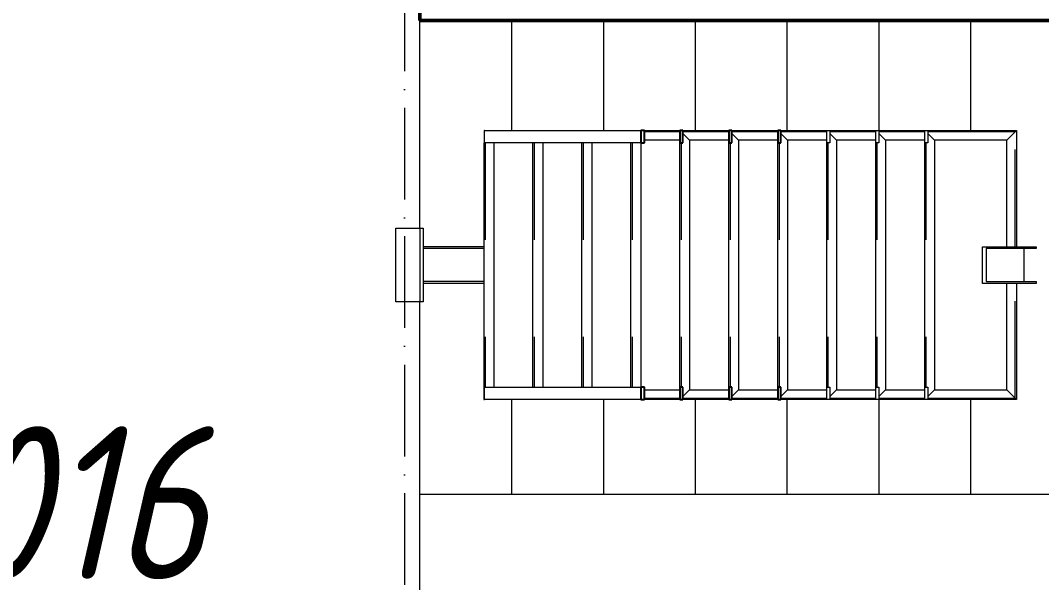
# Model space of a CAD drawing. Header units: millimetres. Extents: x -213536 to 1564669, y -45299 to 942238.
# Drawn here: x 617417 to 620754, y 343273 to 345112 of the extents above; entities that cross this region are included whole.
import ezdxf

# ---------------------------------------------------------------- set-up
doc = ezdxf.new("R2010")
doc.units = ezdxf.units.MM
doc.linetypes.add('50_200_ШТРИХ_1Т_ш5_п1_п1_', pattern=[700, 500, -100, 0, -100])
doc.linetypes.add('Штрих', pattern=[635, 317.5, -317.5])
for name, color, linetype, lineweight in [('A-FLOR-____-OTLN', 7, 'Continuous', 9), ('A-GENM-____-HDLN', 7, 'Штрих', 9), ('A-GENM-____-MCUT', 7, 'Continuous', 25), ('A-GENM-____-OTLN', 7, 'Continuous', 9), ('A-WALL-____-MCUT-2', 7, 'Continuous', 50), ('S-GRID-____-OTLN-1', 7, '50_200_ШТРИХ_1Т_ш5_п1_п1_', 9), ('S-STRS-____-OTLN-1', 7, 'Continuous', 9), ('Марки помещений', 7, 'Continuous', 9)]:
    doc.layers.add(name, color=color, linetype=linetype, lineweight=lineweight)
doc.styles.add('ISOCPEUR_I_2', font='isocpeui.ttf', dxfattribs={"width": 0.85, "height": 2.3})

# ---------------------------------------------------------------- blocks, each defined once
blk = doc.blocks.new('ОМ_Труба_ГОСТ 8639-82 - ОМ_Труба_ГОСТ 8639-82-26350154-АР1_План отверстий 3 этажа в осях 1-64_Ю-ЯЯ')
at = {"layer": 'A-GENM-____-OTLN'}
for p, q in [((9439.1, 57971), (9439.1, 58091)), ((9439.1, 58091), (9614.1, 58091)), ((9614.1, 58085), (9451.2, 58085)), ((9451.2, 58085), (9451.2, 57977)), ((9574, 58085), (9574, 57977)), ((9614.1, 58091), (9614.1, 58085)), ((9614.1, 57971), (9439.1, 57971)), ((9451.2, 57977), (9614.1, 57977)), ((9614.1, 57977), (9614.1, 57971))]:
    blk.add_line(p, q, dxfattribs=at)
blk = doc.blocks.new('ОМ_Уголок_ГОСТ 8509-93 - ОМ_Уголок_ГОСТ 8509-93-26349651-АР1_План отверстий 3 этажа в осях 1-64_Ю-ЯЯ')
at = {"layer": 'A-GENM-____-HDLN'}
for p, q in [((4, -4), (380, -4)), ((500, -4), (876, -4))]:
    blk.add_line(p, q, dxfattribs=at)
at = {"layer": 'A-GENM-____-OTLN'}
for p, q in [((380, 0), (0, 0)), ((32, -32), (0, 0)), ((32, -32), (380, -32)), ((880, 0), (500, 0)), ((500, -32), (848, -32)), ((880, 0), (848, -32))]:
    blk.add_line(p, q, dxfattribs=at)
blk = doc.blocks.new('ОМ_Уголок_ГОСТ 8509-93 - ОМ_Уголок_ГОСТ 8509-93-V149-АР1_План отверстий 3 этажа в осях 1-64_Ю-ЯЯ')
at = {"layer": 'A-GENM-____-HDLN'}
blk.add_line((40, -4), (840, -4), dxfattribs=at)
at = {"layer": 'A-GENM-____-OTLN'}
for p, q in [((32, -32), (10, -10)), ((32, -32), (848, -32)), ((840, 0), (40, 0)), ((870, -10), (848, -32))]:
    blk.add_line(p, q, dxfattribs=at)
blk = doc.blocks.new('ОМ_Уголок_ГОСТ 8509-93 - ОМ_Уголок_ГОСТ 8509-93-19082047-АР1_План отверстий 3 этажа в осях 1-64_Ю-ЯЯ')
at = {"layer": 'A-GENM-____-HDLN'}
blk.add_line((10, -4), (296, -4), dxfattribs=at)
at = {"layer": 'A-GENM-____-OTLN'}
for p, q in [((300, 0), (10, 0)), ((32, -32), (10, -10)), ((32, -32), (268, -32)), ((300, 0), (268, -32))]:
    blk.add_line(p, q, dxfattribs=at)
blk = doc.blocks.new('ОМ_Уголок_ГОСТ 8509-93 - ОМ_Уголок_ГОСТ 8509-93-V150-АР1_План отверстий 3 этажа в осях 1-64_Ю-ЯЯ')
at = {"layer": 'A-GENM-____-HDLN'}
blk.add_line((4, -4), (290, -4), dxfattribs=at)
at = {"layer": 'A-GENM-____-OTLN'}
for p, q in [((290, 0), (0, 0)), ((32, -32), (0, 0)), ((32, -32), (268, -32)), ((290, -10), (268, -32))]:
    blk.add_line(p, q, dxfattribs=at)
blk = doc.blocks.new('ОМ_Уголок_ГОСТ 8509-93 - ОМ_Уголок_ГОСТ 8509-93-V151-АР1_План отверстий 3 этажа в осях 1-64_Ю-ЯЯ')
at = {"layer": 'A-GENM-____-HDLN'}
blk.add_line((10, -4), (160, -4), dxfattribs=at)
at = {"layer": 'A-GENM-____-OTLN'}
for p, q in [((160, 0), (10, 0)), ((32, -32), (10, -10)), ((32, -32), (160, -32))]:
    blk.add_line(p, q, dxfattribs=at)
blk = doc.blocks.new('ОМ_Уголок_ГОСТ 8509-93 - ОМ_Уголок_ГОСТ 8509-93-V152-АР1_План отверстий 3 этажа в осях 1-64_Ю-ЯЯ')
at = {"layer": 'A-GENM-____-HDLN'}
blk.add_line((140, -4), (290, -4), dxfattribs=at)
at = {"layer": 'A-GENM-____-OTLN'}
for p, q in [((290, 0), (140, 0)), ((140, -32), (268, -32)), ((290, -10), (268, -32))]:
    blk.add_line(p, q, dxfattribs=at)
blk = doc.blocks.new('ОМ_Уголок_ГОСТ 8509-93 - ОМ_Уголок_ГОСТ 8509-93-V153-АР1_План отверстий 3 этажа в осях 1-64_Ю-ЯЯ')
at = {"layer": 'A-GENM-____-HDLN'}
blk.add_line((40, -4), (840, -4), dxfattribs=at)
at = {"layer": 'A-GENM-____-OTLN'}
for p, q in [((840, 0), (40, 0)), ((40, -32), (840, -32))]:
    blk.add_line(p, q, dxfattribs=at)
blk = doc.blocks.new('ОМ_Уголок_ГОСТ 8509-93 - ОМ_Уголок_ГОСТ 8509-93-V154-АР1_План отверстий 3 этажа в осях 1-64_Ю-ЯЯ')
at = {"layer": 'A-GENM-____-HDLN'}
blk.add_line((44.3, -4), (160, -4), dxfattribs=at)
at = {"layer": 'A-GENM-____-OTLN'}
for p, q in [((160, 0), (44.3, 0)), ((44.3, -32), (160, -32))]:
    blk.add_line(p, q, dxfattribs=at)
blk = doc.blocks.new('ОМ_Уголок_ГОСТ 8509-93 - ОМ_Уголок_ГОСТ 8509-93-V155-АР1_План отверстий 3 этажа в осях 1-64_Ю-ЯЯ')
at = {"layer": 'A-GENM-____-HDLN'}
blk.add_line((140, -4), (255.7, -4), dxfattribs=at)
at = {"layer": 'A-GENM-____-OTLN'}
for p, q in [((255.7, 0), (140, 0)), ((140, -32), (255.7, -32))]:
    blk.add_line(p, q, dxfattribs=at)
blk = doc.blocks.new('ОМ_Труба_ГОСТ 8639-82 - ОМ_Труба_ГОСТ 8639-82-26527904-АР1_План отверстий 3 этажа в осях 1-64_Ю-ЯЯ')
at = {"layer": 'A-GENM-____-HDLN'}
for p, q in [((7810, 58085), (7611.5, 58085)), ((7810, 57977), (7611.5, 57977))]:
    blk.add_line(p, q, dxfattribs=at)
at = {"layer": 'A-GENM-____-OTLN'}
for p, q in [((7810, 58091), (7611.5, 58091)), ((7810, 57971), (7611.5, 57971))]:
    blk.add_line(p, q, dxfattribs=at)
blk = doc.blocks.new('ОМ_Уголок_ГОСТ 8510-86 - ОМ_Уголок_ГОСТ 8510-86-19082066-АР1_План отверстий 3 этажа в осях 1-64_Ю-ЯЯ')
at = {"layer": 'A-GENM-____-OTLN'}
for p, q in [((0, 0), (0, -90)), ((240, 0), (0, 0)), ((0, -10), (240, -10)), ((240, -90), (240, 0)), ((0, -90), (240, -90))]:
    blk.add_line(p, q, dxfattribs=at)
blk = doc.blocks.new('ОМ_Полоса_Трапеция прямоугольная_Прокат_ГОСТ 103-2006 - ОМ_Полоса_Трапеция прямоугольная_Прокат_ГОСТ 103-2006-19082130-АР1_План отверстий 3 этажа в осях 1-64_Ю-ЯЯ')
at = {"layer": 'A-GENM-____-OTLN'}
for p, q in [((9250, 58471), (9260, 58471)), ((9250, 58431), (9250, 58471)), ((9260, 58471), (9260, 58431)), ((9260, 58431), (9250, 58431))]:
    blk.add_line(p, q, dxfattribs=at)
blk = doc.blocks.new('ОМ_Полоса_Трапеция прямоугольная_Прокат_ГОСТ 103-2006 - ОМ_Полоса_Трапеция прямоугольная_Прокат_ГОСТ 103-2006-V157-АР1_План отверстий 3 этажа в осях 1-64_Ю-ЯЯ')
at = {"layer": 'A-GENM-____-MCUT'}
for p, q in [((8780, 58471), (8770, 58471)), ((8770, 58471), (8770, 58431)), ((8780, 58431), (8780, 58471)), ((8770, 58431), (8780, 58431))]:
    blk.add_line(p, q, dxfattribs=at)
blk = doc.blocks.new('ОМ_Полоса_Трапеция прямоугольная_Прокат_ГОСТ 103-2006 - ОМ_Полоса_Трапеция прямоугольная_Прокат_ГОСТ 103-2006-V158-АР1_План отверстий 3 этажа в осях 1-64_Ю-ЯЯ')
at = {"layer": 'A-GENM-____-MCUT'}
for p, q in [((8620, 58471), (8610, 58471)), ((8610, 58471), (8610, 58431)), ((8620, 58431), (8620, 58471)), ((8610, 58431), (8620, 58431))]:
    blk.add_line(p, q, dxfattribs=at)
blk = doc.blocks.new('ОМ_Полоса_Трапеция прямоугольная_Прокат_ГОСТ 103-2006 - ОМ_Полоса_Трапеция прямоугольная_Прокат_ГОСТ 103-2006-V159-АР1_План отверстий 3 этажа в осях 1-64_Ю-ЯЯ')
at = {"layer": 'A-GENM-____-MCUT'}
for p, q in [((8460, 58471), (8450, 58471)), ((8450, 58471), (8450, 58431)), ((8460, 58431), (8460, 58471)), ((8450, 58431), (8460, 58431))]:
    blk.add_line(p, q, dxfattribs=at)
blk = doc.blocks.new('ОМ_Полоса_Прокат_ГОСТ 103-2006 - ОМ_Полоса_Прокат_ГОСТ 103-2006-19082131-АР1_План отверстий 3 этажа в осях 1-64_Ю-ЯЯ')
at = {"layer": 'A-GENM-____-OTLN'}
for p, q in [((69211.3, 58471), (69210, 58471)), ((69210, 58471), (69210, 58431)), ((69210, 58431), (69211.3, 58431))]:
    blk.add_line(p, q, dxfattribs=at)
blk = doc.blocks.new('ОМ_Полоса_Прокат_ГОСТ 103-2006 - ОМ_Полоса_Прокат_ГОСТ 103-2006-20723456-АР1_План отверстий 3 этажа в осях 1-64_Ю-ЯЯ')
at = {"layer": 'A-GENM-____-MCUT'}
for p, q in [((8334.3, 58471), (8322.8, 58471)), ((8322.8, 58471), (8322.8, 58431)), ((8334.3, 58431), (8334.3, 58471)), ((8322.8, 58431), (8334.3, 58431))]:
    blk.add_line(p, q, dxfattribs=at)
at = {"layer": 'A-GENM-____-OTLN'}
for p, q in [((7811.3, 58431), (7811.3, 58471)), ((7811.3, 58471), (8322.8, 58471)), ((8322.8, 58431), (7811.3, 58431))]:
    blk.add_line(p, q, dxfattribs=at)
blk = doc.blocks.new('ОМ_Полоса_Трапеция прямоугольная_Прокат_ГОСТ 103-2006 - ОМ_Полоса_Трапеция прямоугольная_Прокат_ГОСТ 103-2006-19082170-АР1_План отверстий 3 этажа в осях 1-64_Ю-ЯЯ')
at = {"layer": 'A-GENM-____-OTLN'}
for p, q in [((9250, 57631), (9260, 57631)), ((9250, 57591), (9250, 57631)), ((9260, 57631), (9260, 57591)), ((9260, 57591), (9250, 57591))]:
    blk.add_line(p, q, dxfattribs=at)
blk = doc.blocks.new('ОМ_Полоса_Трапеция прямоугольная_Прокат_ГОСТ 103-2006 - ОМ_Полоса_Трапеция прямоугольная_Прокат_ГОСТ 103-2006-V160-АР1_План отверстий 3 этажа в осях 1-64_Ю-ЯЯ')
at = {"layer": 'A-GENM-____-MCUT'}
for p, q in [((8780, 57631), (8770, 57631)), ((8770, 57631), (8770, 57591)), ((8780, 57591), (8780, 57631)), ((8770, 57591), (8780, 57591))]:
    blk.add_line(p, q, dxfattribs=at)
blk = doc.blocks.new('ОМ_Полоса_Трапеция прямоугольная_Прокат_ГОСТ 103-2006 - ОМ_Полоса_Трапеция прямоугольная_Прокат_ГОСТ 103-2006-V161-АР1_План отверстий 3 этажа в осях 1-64_Ю-ЯЯ')
at = {"layer": 'A-GENM-____-MCUT'}
for p, q in [((8620, 57631), (8610, 57631)), ((8610, 57631), (8610, 57591)), ((8620, 57591), (8620, 57631)), ((8610, 57591), (8620, 57591))]:
    blk.add_line(p, q, dxfattribs=at)
blk = doc.blocks.new('ОМ_Полоса_Трапеция прямоугольная_Прокат_ГОСТ 103-2006 - ОМ_Полоса_Трапеция прямоугольная_Прокат_ГОСТ 103-2006-V162-АР1_План отверстий 3 этажа в осях 1-64_Ю-ЯЯ')
at = {"layer": 'A-GENM-____-MCUT'}
for p, q in [((8460, 57631), (8450, 57631)), ((8450, 57631), (8450, 57591)), ((8460, 57591), (8460, 57631)), ((8450, 57591), (8460, 57591))]:
    blk.add_line(p, q, dxfattribs=at)
blk = doc.blocks.new('ОМ_Полоса_Прокат_ГОСТ 103-2006 - ОМ_Полоса_Прокат_ГОСТ 103-2006-19082171-АР1_План отверстий 3 этажа в осях 1-64_Ю-ЯЯ')
at = {"layer": 'A-GENM-____-OTLN'}
for p, q in [((98800, 49942.4), (98800, 49941)), ((98800, 49941), (98840, 49941)), ((98840, 49941), (98840, 49942.4))]:
    blk.add_line(p, q, dxfattribs=at)
blk = doc.blocks.new('ОМ_Полоса_Прокат_ГОСТ 103-2006 - ОМ_Полоса_Прокат_ГОСТ 103-2006-20723498-АР1_План отверстий 3 этажа в осях 1-64_Ю-ЯЯ')
at = {"layer": 'A-GENM-____-MCUT'}
for p, q in [((8334.3, 57631), (8322.8, 57631)), ((8322.8, 57631), (8322.8, 57591)), ((8334.3, 57591), (8334.3, 57631)), ((8322.8, 57591), (8334.3, 57591))]:
    blk.add_line(p, q, dxfattribs=at)
at = {"layer": 'A-GENM-____-OTLN'}
for p, q in [((7811.3, 57591), (7811.3, 57631)), ((7811.3, 57631), (8322.8, 57631)), ((8322.8, 57591), (7811.3, 57591))]:
    blk.add_line(p, q, dxfattribs=at)

msp = doc.modelspace()

# ---------------------------------------------------------------- linework, layer by layer
at = {"layer": 'A-FLOR-____-OTLN'}
for p, q in [((618721.5, 344432.2), (618721.5, 345112.2)), ((618721.5, 341712.2), (618721.5, 344192.2))]:
    msp.add_line(p, q, dxfattribs=at)
at = {"layer": 'A-WALL-____-MCUT-2'}
for p, q in [((618721.5, 345362.2), (618721.5, 345112.2)), ((618721.5, 345112.2), (624171.5, 345112.2))]:
    msp.add_line(p, q, dxfattribs=at)
at = {"layer": 'S-GRID-____-OTLN-1', "color": 251, "ltscale": 0.6, "true_color": 0x636466}
msp.add_line((618671.5, 377174), (618671.5, 339172.7), dxfattribs=at)
at = {"layer": 'S-STRS-____-OTLN-1'}
for p, q in [((619021.5, 345112.2), (619021.5, 344752.2)), ((619021.5, 345112.2), (619021.5, 344752.2)), ((619321.5, 345112.2), (619321.5, 344752.2)), ((619321.5, 345112.2), (619321.5, 344752.2)), ((619621.5, 345112.2), (619621.5, 344752.2)), ((619621.5, 345112.2), (619621.5, 344752.2)), ((619921.5, 345112.2), (619921.5, 344752.2)), ((619921.5, 345112.2), (619921.5, 344752.2)), ((620221.5, 345112.2), (620221.5, 344752.2)), ((620221.5, 345112.2), (620221.5, 344752.2)), ((620521.5, 345112.2), (620521.5, 344752.2)), ((620521.5, 345112.2), (620521.5, 344752.2)), ((619021.5, 343872.2), (619021.5, 343562.2)), ((619021.5, 343872.2), (619021.5, 343562.2)), ((619321.5, 343872.2), (619321.5, 343562.2)), ((619321.5, 343872.2), (619321.5, 343562.2)), ((619621.5, 343872.2), (619621.5, 343562.2)), ((619621.5, 343872.2), (619621.5, 343562.2)), ((619921.5, 343872.2), (619921.5, 343562.2)), ((619921.5, 343872.2), (619921.5, 343562.2)), ((620221.5, 343872.2), (620221.5, 343562.2)), ((620221.5, 343872.2), (620221.5, 343562.2)), ((620521.5, 343872.2), (620521.5, 343562.2)), ((620521.5, 343872.2), (620521.5, 343562.2)), ((618721.5, 343562.2), (619021.5, 343562.2)), ((619021.5, 343562.2), (619321.5, 343562.2)), ((619321.5, 343562.2), (619621.5, 343562.2)), ((619621.5, 343562.2), (619921.5, 343562.2)), ((619921.5, 343562.2), (620221.5, 343562.2)), ((620221.5, 343562.2), (620521.5, 343562.2)), ((620521.5, 343562.2), (620821.5, 343562.2))]:
    msp.add_line(p, q, dxfattribs=at)

# ---------------------------------------------------------------- block references
at = {"layer": 'A-GENM-____-OTLN'}
for name, p in [('ОМ_Полоса_Прокат_ГОСТ 103-2006 - ОМ_Полоса_Прокат_ГОСТ 103-2006-19082131-АР1_План отверстий 3 этажа в осях 1-64_Ю-ЯЯ', (549721.5, 286281.1)), ('ОМ_Полоса_Прокат_ГОСТ 103-2006 - ОМ_Полоса_Прокат_ГОСТ 103-2006-20723456-АР1_План отверстий 3 этажа в осях 1-64_Ю-ЯЯ', (611121.5, 286281.1)), ('ОМ_Полоса_Трапеция прямоугольная_Прокат_ГОСТ 103-2006 - ОМ_Полоса_Трапеция прямоугольная_Прокат_ГОСТ 103-2006-V159-АР1_План отверстий 3 этажа в осях 1-64_Ю-ЯЯ', (611121.5, 286281.1)), ('ОМ_Полоса_Трапеция прямоугольная_Прокат_ГОСТ 103-2006 - ОМ_Полоса_Трапеция прямоугольная_Прокат_ГОСТ 103-2006-V158-АР1_План отверстий 3 этажа в осях 1-64_Ю-ЯЯ', (611121.5, 286281.1)), ('ОМ_Полоса_Трапеция прямоугольная_Прокат_ГОСТ 103-2006 - ОМ_Полоса_Трапеция прямоугольная_Прокат_ГОСТ 103-2006-V157-АР1_План отверстий 3 этажа в осях 1-64_Ю-ЯЯ', (611121.5, 286281.1)), ('ОМ_Полоса_Трапеция прямоугольная_Прокат_ГОСТ 103-2006 - ОМ_Полоса_Трапеция прямоугольная_Прокат_ГОСТ 103-2006-19082130-АР1_План отверстий 3 этажа в осях 1-64_Ю-ЯЯ', (610801.5, 286281.1)), ('ОМ_Полоса_Трапеция прямоугольная_Прокат_ГОСТ 103-2006 - ОМ_Полоса_Трапеция прямоугольная_Прокат_ГОСТ 103-2006-19082130-АР1_План отверстий 3 этажа в осях 1-64_Ю-ЯЯ', (610961.5, 286281.1)), ('ОМ_Полоса_Трапеция прямоугольная_Прокат_ГОСТ 103-2006 - ОМ_Полоса_Трапеция прямоугольная_Прокат_ГОСТ 103-2006-19082130-АР1_План отверстий 3 этажа в осях 1-64_Ю-ЯЯ', (611121.5, 286281.1)), ('ОМ_Труба_ГОСТ 8639-82 - ОМ_Труба_ГОСТ 8639-82-26527904-АР1_План отверстий 3 этажа в осях 1-64_Ю-ЯЯ', (611121.5, 286281.1)), ('ОМ_Труба_ГОСТ 8639-82 - ОМ_Труба_ГОСТ 8639-82-26350154-АР1_План отверстий 3 этажа в осях 1-64_Ю-ЯЯ', (611121.5, 286281.1)), ('ОМ_Полоса_Прокат_ГОСТ 103-2006 - ОМ_Полоса_Прокат_ГОСТ 103-2006-20723498-АР1_План отверстий 3 этажа в осях 1-64_Ю-ЯЯ', (611121.5, 286281.1)), ('ОМ_Полоса_Трапеция прямоугольная_Прокат_ГОСТ 103-2006 - ОМ_Полоса_Трапеция прямоугольная_Прокат_ГОСТ 103-2006-V162-АР1_План отверстий 3 этажа в осях 1-64_Ю-ЯЯ', (611121.5, 286281.1)), ('ОМ_Полоса_Трапеция прямоугольная_Прокат_ГОСТ 103-2006 - ОМ_Полоса_Трапеция прямоугольная_Прокат_ГОСТ 103-2006-V161-АР1_План отверстий 3 этажа в осях 1-64_Ю-ЯЯ', (611121.5, 286281.1)), ('ОМ_Полоса_Трапеция прямоугольная_Прокат_ГОСТ 103-2006 - ОМ_Полоса_Трапеция прямоугольная_Прокат_ГОСТ 103-2006-V160-АР1_План отверстий 3 этажа в осях 1-64_Ю-ЯЯ', (611121.5, 286281.1)), ('ОМ_Полоса_Трапеция прямоугольная_Прокат_ГОСТ 103-2006 - ОМ_Полоса_Трапеция прямоугольная_Прокат_ГОСТ 103-2006-19082170-АР1_План отверстий 3 этажа в осях 1-64_Ю-ЯЯ', (610801.5, 286281.1)), ('ОМ_Полоса_Трапеция прямоугольная_Прокат_ГОСТ 103-2006 - ОМ_Полоса_Трапеция прямоугольная_Прокат_ГОСТ 103-2006-19082170-АР1_План отверстий 3 этажа в осях 1-64_Ю-ЯЯ', (610961.5, 286281.1)), ('ОМ_Полоса_Трапеция прямоугольная_Прокат_ГОСТ 103-2006 - ОМ_Полоса_Трапеция прямоугольная_Прокат_ГОСТ 103-2006-19082170-АР1_План отверстий 3 этажа в осях 1-64_Ю-ЯЯ', (611121.5, 286281.1))]:
    msp.add_blockref(name, p, dxfattribs=at)
at = {"layer": 'A-GENM-____-OTLN', "extrusion": (0, 0, -1)}
for name, p in [('ОМ_Уголок_ГОСТ 8509-93 - ОМ_Уголок_ГОСТ 8509-93-V155-АР1_План отверстий 3 этажа в осях 1-64_Ю-ЯЯ', (-619711.5, 344752.2)), ('ОМ_Уголок_ГОСТ 8509-93 - ОМ_Уголок_ГОСТ 8509-93-V152-АР1_План отверстий 3 этажа в осях 1-64_Ю-ЯЯ', (-619871.5, 344752.2)), ('ОМ_Уголок_ГОСТ 8509-93 - ОМ_Уголок_ГОСТ 8509-93-V152-АР1_План отверстий 3 этажа в осях 1-64_Ю-ЯЯ', (-620031.5, 344752.2)), ('ОМ_Уголок_ГОСТ 8509-93 - ОМ_Уголок_ГОСТ 8509-93-V152-АР1_План отверстий 3 этажа в осях 1-64_Ю-ЯЯ', (-620191.5, 344752.2)), ('ОМ_Уголок_ГОСТ 8509-93 - ОМ_Уголок_ГОСТ 8509-93-V152-АР1_План отверстий 3 этажа в осях 1-64_Ю-ЯЯ', (-620351.5, 344752.2)), ('ОМ_Уголок_ГОСТ 8509-93 - ОМ_Уголок_ГОСТ 8509-93-V152-АР1_План отверстий 3 этажа в осях 1-64_Ю-ЯЯ', (-620511.5, 344752.2)), ('ОМ_Уголок_ГОСТ 8509-93 - ОМ_Уголок_ГОСТ 8509-93-V150-АР1_План отверстий 3 этажа в осях 1-64_Ю-ЯЯ', (-620671.5, 344752.2))]:
    msp.add_blockref(name, p, dxfattribs=at)
for name, p, rotation in [('ОМ_Уголок_ГОСТ 8509-93 - ОМ_Уголок_ГОСТ 8509-93-26349651-АР1_План отверстий 3 этажа в осях 1-64_Ю-ЯЯ', (-620671.5, 343872.2), 89.99999999999908), ('ОМ_Уголок_ГОСТ 8509-93 - ОМ_Уголок_ГОСТ 8509-93-V153-АР1_План отверстий 3 этажа в осях 1-64_Ю-ЯЯ', (-618931.5, 344752.2), 269.9999999999989), ('ОМ_Уголок_ГОСТ 8509-93 - ОМ_Уголок_ГОСТ 8509-93-V153-АР1_План отверстий 3 этажа в осях 1-64_Ю-ЯЯ', (-619091.5, 344752.2), 269.9999999999989), ('ОМ_Уголок_ГОСТ 8509-93 - ОМ_Уголок_ГОСТ 8509-93-V153-АР1_План отверстий 3 этажа в осях 1-64_Ю-ЯЯ', (-619251.5, 344752.2), 269.9999999999989), ('ОМ_Уголок_ГОСТ 8509-93 - ОМ_Уголок_ГОСТ 8509-93-V153-АР1_План отверстий 3 этажа в осях 1-64_Ю-ЯЯ', (-619411.5, 344752.2), 269.9999999999989), ('ОМ_Уголок_ГОСТ 8509-93 - ОМ_Уголок_ГОСТ 8509-93-V149-АР1_План отверстий 3 этажа в осях 1-64_Ю-ЯЯ', (-619571.5, 344752.2), 269.9999999999989), ('ОМ_Уголок_ГОСТ 8509-93 - ОМ_Уголок_ГОСТ 8509-93-V149-АР1_План отверстий 3 этажа в осях 1-64_Ю-ЯЯ', (-619731.5, 344752.2), 269.9999999999989), ('ОМ_Уголок_ГОСТ 8509-93 - ОМ_Уголок_ГОСТ 8509-93-V149-АР1_План отверстий 3 этажа в осях 1-64_Ю-ЯЯ', (-619891.5, 344752.2), 269.9999999999989), ('ОМ_Уголок_ГОСТ 8509-93 - ОМ_Уголок_ГОСТ 8509-93-V149-АР1_План отверстий 3 этажа в осях 1-64_Ю-ЯЯ', (-620051.5, 344752.2), 269.9999999999989), ('ОМ_Уголок_ГОСТ 8509-93 - ОМ_Уголок_ГОСТ 8509-93-V149-АР1_План отверстий 3 этажа в осях 1-64_Ю-ЯЯ', (-620211.5, 344752.2), 269.9999999999989), ('ОМ_Уголок_ГОСТ 8509-93 - ОМ_Уголок_ГОСТ 8509-93-V149-АР1_План отверстий 3 этажа в осях 1-64_Ю-ЯЯ', (-620371.5, 344752.2), 269.9999999999989), ('ОМ_Уголок_ГОСТ 8510-86 - ОМ_Уголок_ГОСТ 8510-86-19082066-АР1_План отверстий 3 этажа в осях 1-64_Ю-ЯЯ', (-618733, 344192.2), 89.99999999999918), ('ОМ_Уголок_ГОСТ 8509-93 - ОМ_Уголок_ГОСТ 8509-93-V154-АР1_План отверстий 3 этажа в осях 1-64_Ю-ЯЯ', (-619411.5, 343872.2), 180), ('ОМ_Уголок_ГОСТ 8509-93 - ОМ_Уголок_ГОСТ 8509-93-V151-АР1_План отверстий 3 этажа в осях 1-64_Ю-ЯЯ', (-619571.5, 343872.2), 180), ('ОМ_Уголок_ГОСТ 8509-93 - ОМ_Уголок_ГОСТ 8509-93-V151-АР1_План отверстий 3 этажа в осях 1-64_Ю-ЯЯ', (-619731.5, 343872.2), 180), ('ОМ_Уголок_ГОСТ 8509-93 - ОМ_Уголок_ГОСТ 8509-93-V151-АР1_План отверстий 3 этажа в осях 1-64_Ю-ЯЯ', (-619891.5, 343872.2), 180), ('ОМ_Уголок_ГОСТ 8509-93 - ОМ_Уголок_ГОСТ 8509-93-V151-АР1_План отверстий 3 этажа в осях 1-64_Ю-ЯЯ', (-620051.5, 343872.2), 180), ('ОМ_Уголок_ГОСТ 8509-93 - ОМ_Уголок_ГОСТ 8509-93-V151-АР1_План отверстий 3 этажа в осях 1-64_Ю-ЯЯ', (-620211.5, 343872.2), 180), ('ОМ_Уголок_ГОСТ 8509-93 - ОМ_Уголок_ГОСТ 8509-93-19082047-АР1_План отверстий 3 этажа в осях 1-64_Ю-ЯЯ', (-620371.5, 343872.2), 180)]:
    msp.add_blockref(name, p, dxfattribs=dict(at, rotation=rotation))
at = {"layer": 'A-GENM-____-OTLN', "rotation": 270.0000000000001}
msp.add_blockref('ОМ_Полоса_Прокат_ГОСТ 103-2006 - ОМ_Полоса_Прокат_ГОСТ 103-2006-19082171-АР1_План отверстий 3 этажа в осях 1-64_Ю-ЯЯ', (568990.4, 442712.2), dxfattribs=at)

# ---------------------------------------------------------------- texts
at = {"layer": 'Марки помещений', "insert": (616788.7, 343784.7), "char_height": 500, "width": 737.552, "attachment_point": 1, "style": 'ISOCPEUR_I_2'}
msp.add_mtext('3.016', dxfattribs=at)

doc.saveas('drawing.dxf')
